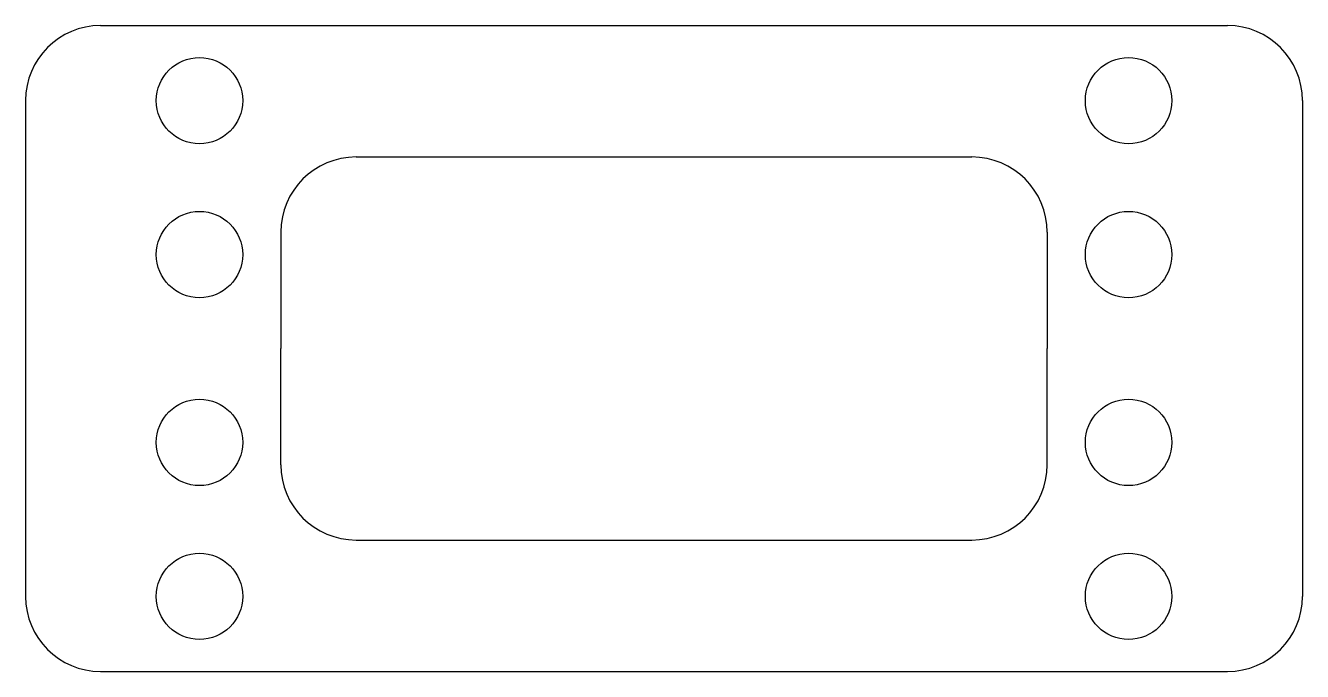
# Model space of a CAD drawing. Header units: millimetres. Extents: x -64 to 4, y -6 to 28.4.
import ezdxf

# ---------------------------------------------------------------- set-up
doc = ezdxf.new("R2010")
doc.units = ezdxf.units.MM
doc.header["$MEASUREMENT"] = 0

msp = doc.modelspace()

# ---------------------------------------------------------------- linework, layer by layer
for p, q in [((-60, 28.4), (0, 28.4)), ((-60, -6), (0, -6))]:
    msp.add_line(p, q)
at = {"linetype": 'Continuous'}
for p, q in [((-64, 24.4), (-64, -2)), ((4, 24.4), (4, -2)), ((-46.4, 21.4), (-13.6, 21.4)), ((-50.4, 17.4), (-50.4, 11.2)), ((-9.6, 17.4), (-9.6, 11.2)), ((-50.4, 5), (-50.4, 11.2)), ((-9.6, 5), (-9.6, 11.2)), ((-46.4, 1), (-13.6, 1))]:
    msp.add_line(p, q, dxfattribs=at)
for centre in [(-54.736, 24.4), (-5.26, 24.4), (-54.736, 16.2), (-5.26, 16.2), (-54.736, 6.2), (-5.26, 6.2), (-54.736, -2), (-5.26, -2)]:
    msp.add_circle(centre, 2.3)
for centre, start, end in [((-60, 24.4), 90, 180), ((0, 24.4), 0, 90), ((-60, -2), 180, 270), ((0, -2), 270, 0)]:
    msp.add_arc(centre, 4, start, end)
for centre, start, end in [((-46.4, 17.4), 90, 180), ((-13.6, 17.4), 0, 90), ((-46.4, 5), 180, 270), ((-13.6, 5), 270, 360)]:
    msp.add_arc(centre, 4, start, end, dxfattribs=at)

doc.saveas('drawing.dxf')
